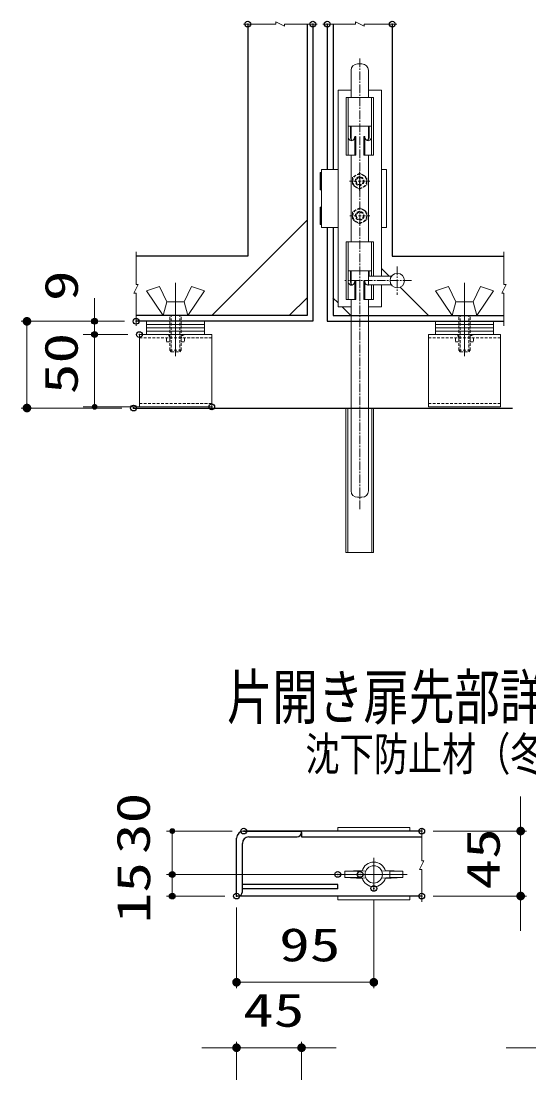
# Model space of a CAD drawing. Units: millimetres, scale not verified, with parts at other scales. Extents: x -5249 to 5251, y -3712 to 3712.
# Drawn here: x 3299 to 4178, y -1376 to 456 of the extents above; entities that cross this region are included whole.
import ezdxf
from ezdxf.enums import TextEntityAlignment as Align

# ---------------------------------------------------------------- set-up
doc = ezdxf.new("R2010")
doc.units = ezdxf.units.MM
doc.header["$LTSCALE"] = 20
doc.header["$PDMODE"] = 32
doc.header["$PDSIZE"] = 10
for name, pattern in [('USER1', [0.375, 0.25, -0.125]), ('USER2', [50.8, 31.75, -6.35, 6.35, -6.35]), ('USER3', [1.125, 0.75, -0.125, 0.125, -0.125])]:
    doc.linetypes.add(name, pattern=pattern)
for name, color, linetype, lineweight in [('0-2_D-STR1', 1, 'Continuous', 25), ('0-4_0', 7, 'Continuous', 25), ('0-5_D-STR-DIM', 7, 'Continuous', 13), ('0-7_D-STR-TXT', 7, 'Continuous', 13), ('0-9_D-BMK', 2, 'Continuous', 13), ('0-A_D-BGD', 7, 'Continuous', 25), ('0-B_D-STR3', 3, 'Continuous', 13)]:
    doc.layers.add(name, color=color, linetype=linetype, lineweight=lineweight)
doc.layers.add('0-6_Defpoints', color=7, linetype='Continuous')
doc.styles.add('ＭＳ ゴシック', font='')
doc.styles.get('ＭＳ ゴシック').set_extended_font_data('MS Gothic')

# ---------------------------------------------------------------- blocks, each defined once
blk = doc.blocks.new('_DotSmall')
at = {"layer": '0-4_0'}
for points in [[(0, 0), (-2.5, 0), (-2.48, 0.313)], [(0, 0), (-2.48, -0.313), (-2.5, 0)], [(0, 0), (-2.48, 0.313), (-2.421, 0.622)], [(0, 0), (-2.421, -0.622), (-2.48, -0.313)], [(0, 0), (-2.421, 0.622), (-2.324, 0.92)], [(0, 0), (-2.324, -0.92), (-2.421, -0.622)], [(0, 0), (-2.324, 0.92), (-2.191, 1.204)], [(0, 0), (-2.191, -1.204), (-2.324, -0.92)], [(0, 0), (-2.191, 1.204), (-2.023, 1.469)], [(0, 0), (-2.023, -1.469), (-2.191, -1.204)], [(0, 0), (-2.023, 1.469), (-1.822, 1.711)], [(0, 0), (-1.822, -1.711), (-2.023, -1.469)], [(0, 0), (-1.822, 1.711), (-1.594, 1.926)], [(0, 0), (-1.594, -1.926), (-1.822, -1.711)], [(0, 0), (-1.594, 1.926), (-1.34, 2.111)], [(0, 0), (-1.34, -2.111), (-1.594, -1.926)], [(0, 0), (-1.34, 2.111), (-1.064, 2.262)], [(0, 0), (-1.064, -2.262), (-1.34, -2.111)], [(0, 0), (-1.064, 2.262), (-0.773, 2.378)], [(0, 0), (-0.773, -2.378), (-1.064, -2.262)], [(0, 0), (-0.773, 2.378), (-0.468, 2.456)], [(0, 0), (-0.468, -2.456), (-0.773, -2.378)], [(0, 0), (-0.468, 2.456), (-0.157, 2.495)], [(0, 0), (-0.157, -2.495), (-0.468, -2.456)], [(0, 0), (-0.157, 2.495), (0.157, 2.495)], [(0, 0), (0.157, -2.495), (-0.157, -2.495)], [(0, 0), (0.157, 2.495), (0.468, 2.456)], [(0, 0), (0.468, 2.456), (0.773, 2.378)], [(0, 0), (0.773, 2.378), (1.064, 2.262)], [(0, 0), (1.064, 2.262), (1.34, 2.111)], [(0, 0), (1.34, 2.111), (1.594, 1.926)], [(0, 0), (1.594, 1.926), (1.822, 1.711)], [(0, 0), (1.822, 1.711), (2.023, 1.469)], [(0, 0), (2.023, 1.469), (2.191, 1.204)], [(0, 0), (2.191, 1.204), (2.324, 0.92)], [(0, 0), (2.324, 0.92), (2.421, 0.622)], [(0, 0), (2.421, 0.622), (2.48, 0.313)], [(0, 0), (2.48, 0.313), (2.5, 0)], [(0, 0), (0.468, -2.456), (0.157, -2.495)], [(0, 0), (0.773, -2.378), (0.468, -2.456)], [(0, 0), (1.064, -2.262), (0.773, -2.378)], [(0, 0), (1.34, -2.111), (1.064, -2.262)], [(0, 0), (1.594, -1.926), (1.34, -2.111)], [(0, 0), (1.822, -1.711), (1.594, -1.926)], [(0, 0), (2.023, -1.469), (1.822, -1.711)], [(0, 0), (2.191, -1.204), (2.023, -1.469)], [(0, 0), (2.324, -0.92), (2.191, -1.204)], [(0, 0), (2.421, -0.622), (2.324, -0.92)], [(0, 0), (2.48, -0.313), (2.421, -0.622)], [(0, 0), (2.5, 0), (2.48, -0.313)]]:
    blk.add_solid(points, dxfattribs=at)

msp = doc.modelspace()

# ---------------------------------------------------------------- linework, layer by layer
at = {"layer": '0-2_D-STR1'}
for p, q in [((3793.67, 451.08), (3793.67, -53.22)), ((3803.67, 451.08), (3803.67, -63.22)), ((3828.67, 451.08), (3828.67, 199.28)), ((3838.67, 451.08), (3838.67, 199.28)), ((3941.17, 451.08), (3941.17, 49.28)), ((3793.67, 111.78), (3628.67, -53.22)), ((3828.67, 99.28), (3828.67, -63.22)), ((3838.67, 99.28), (3838.67, -53.22)), ((3941.17, 49.28), (4134.43, 49.28)), ((3922.42, 28.03), (3935.66, 14.79)), ((3954.71, -4.26), (4003.67, -53.22)), ((3793.88, -22.36), (3763.02, -53.22)), ((3838.45, -22.36), (3847.42, -31.32)), ((3793.67, -53.22), (3497.91, -53.22)), ((3838.67, -53.22), (4134.43, -53.22)), ((3854.32, -38.22), (3869.32, -53.22)), ((3803.67, -63.22), (3497.91, -63.22)), ((3828.67, -63.22), (4134.43, -63.22)), ((3684.23, -945.1), (3784.23, -945.1)), ((3992.19, -945.1), (3684.23, -945.1)), ((3784.23, -947.6), (3784.23, -945.1)), ((3784.23, -947.6), (3784.23, -955.1)), ((3671.73, -1057.6), (3671.73, -957.6)), ((3681.73, -1050.1), (3681.73, -966.35)), ((3692.98, -955.1), (3776.73, -955.1)), ((3784.23, -955.1), (3992.19, -955.1)), ((3846.73, -1037.6), (3681.73, -1037.6)), ((3846.73, -1045.1), (3846.73, -1037.6)), ((3992.19, -1057.6), (3671.73, -1057.6)), ((3846.73, -1045.1), (3681.73, -1045.1))]:
    msp.add_line(p, q, dxfattribs=at)
msp.add_lwpolyline([(3691.17, 451.08), (3691.17, 49.28), (3497.91, 49.28)], dxfattribs=at)
for centre, radius, start, end in [((3684.23, -957.6), 12.5, 90, 180), ((3776.73, -947.6), 7.5, 270, 0), ((3692.98, -966.35), 11.25, 90, 180), ((3674.23, -1050.1), 7.5, 270, 0)]:
    msp.add_arc(centre, radius, start, end, dxfattribs=at)
at = {"layer": '0-5_D-STR-DIM'}
for p, q in [((3426.16, -63.22), (3426.16, -23.22)), ((3477.91, -63.22), (3299.01, -63.22)), ((3309.01, -63.22), (3309.01, -213.22)), ((3477.91, -63.22), (3406.16, -63.22)), ((3426.16, -86.22), (3426.16, -63.22)), ((3483.67, -86.22), (3406.16, -86.22)), ((3483.67, -86.22), (3406.16, -86.22)), ((3426.16, -211.22), (3426.16, -86.22)), ((3426.16, -86.22), (3426.16, -126.22)), ((3473.49, -213.22), (3299.01, -213.22)), ((3608.67, -211.22), (3406.16, -211.22)), ((4163.37, -945.1), (4163.37, -885.1)), ((3664.23, -945.1), (3550.58, -945.1)), ((3560.58, -945.1), (3560.58, -1020.1)), ((4012.19, -945.1), (4173.37, -945.1)), ((4163.37, -1057.6), (4163.37, -945.1)), ((3560.58, -1020.1), (3560.58, -960.1)), ((3865.47, -1020.1), (3550.58, -1020.1)), ((3661.73, -1020.1), (3550.58, -1020.1)), ((3826.73, -1020.1), (3550.58, -1020.1)), ((3560.58, -1020.1), (3560.58, -1057.6)), ((3651.73, -1057.6), (3550.58, -1057.6)), ((3651.73, -1057.6), (3550.58, -1057.6)), ((4012.19, -1057.6), (4173.37, -1057.6)), ((4163.37, -1057.6), (4163.37, -1117.6)), ((3671.73, -1077.6), (3671.73, -1216.75)), ((3909.23, -1064.3), (3909.23, -1216.75)), ((3671.73, -1206.75), (3909.23, -1206.75)), ((3671.73, -1375.51), (3671.73, -1309.95)), ((3784.23, -1375.51), (3784.23, -1309.95)), ((3671.73, -1319.95), (3611.73, -1319.95)), ((3784.23, -1319.95), (3671.73, -1319.95)), ((3784.23, -1319.95), (3844.23, -1319.95)), ((4198.16, -1319.95), (4138.16, -1319.95))]:
    msp.add_line(p, q, dxfattribs=at)
at = {"layer": '0-6_Defpoints'}
for p in [(3691.17, 451.08), (3803.67, 451.08), (3828.67, 451.08), (3941.17, 451.08), (3426.16, -63.22), (3497.91, -63.22), (3426.16, -86.22), (3503.67, -86.22), (3309.01, -213.22), (3493.49, -213.22), (3628.67, -211.22), (3684.23, -945.1), (3992.19, -945.1), (4163.37, -945.1), (3560.58, -1020.1), (3846.73, -1020.1), (3885.47, -1020.1), (3909.23, -1044.3), (3560.58, -1057.6), (3671.73, -1057.6), (3671.73, -1057.6), (3992.19, -1057.6), (3909.23, -1206.75), (3671.73, -1319.95)]:
    msp.add_point(p, dxfattribs=at)
at = {"layer": '0-9_D-BMK'}
for p, q in [((3683.58, 451.08), (3739.92, 451.08)), ((3739.92, 454.83), (3754.92, 447.33)), ((3739.92, 451.08), (3739.92, 454.83)), ((3754.92, 451.08), (3811.4, 451.08)), ((3754.92, 447.33), (3754.92, 451.08)), ((3821.08, 451.08), (3877.42, 451.08)), ((3877.42, 454.83), (3892.42, 447.33)), ((3877.42, 451.08), (3877.42, 454.83)), ((3892.42, 451.08), (3948.9, 451.08)), ((3892.42, 447.33), (3892.42, 451.08)), ((3501.66, 0.53), (3494.16, -14.47)), ((4138.18, 0.53), (4130.68, -14.47)), ((3494.16, -14.47), (3497.91, -14.47)), ((3497.91, -14.47), (3497.91, -70.95)), ((4130.68, -14.47), (4134.43, -14.47)), ((4134.43, -14.47), (4134.43, -70.95)), ((3995.94, -996.35), (3988.44, -1011.35)), ((3988.44, -1011.35), (3992.19, -1011.35)), ((3992.19, -1011.35), (3992.19, -1067.83))]:
    msp.add_line(p, q, dxfattribs=at)
for points in [[(3497.91, 56.86), (3497.91, 0.53), (3501.66, 0.53)], [(4134.43, 56.86), (4134.43, 0.53), (4138.18, 0.53)], [(3992.19, -940.02), (3992.19, -996.35), (3995.94, -996.35)]]:
    msp.add_lwpolyline(points, dxfattribs=at)
at = {"layer": '0-A_D-BGD'}
msp.add_line((3493.49, -213.22), (4149.51, -213.22), dxfattribs=at)
at = {"layer": '0-B_D-STR3', "linetype": 'USER3'}
for p, q in [((3884.92, 391.73), (3884.92, -389.26)), ((3949.92, 31.85), (3949.92, -17.28)), ((3974.48, 7.29), (3859.08, 7.29)), ((3566.17, -55.72), (3566.17, -76.47)), ((3566.17, -61.47), (3566.17, -82.22)), ((3566.17, -67.22), (3566.17, -87.97)), ((3566.17, -72.97), (3566.17, -93.72)), ((4066.17, -55.72), (4066.17, -76.47)), ((4066.17, -61.47), (4066.17, -82.22)), ((4066.17, -67.22), (4066.17, -87.97)), ((4066.17, -72.97), (4066.17, -93.72))]:
    msp.add_line(p, q, dxfattribs=at)
at = {"layer": '0-B_D-STR3'}
for p, q in [((3869.92, 371.04), (3869.92, 324.28)), ((3881.17, 382.29), (3888.67, 382.29)), ((3899.92, 371.04), (3899.92, 324.28)), ((3847.42, 336.78), (3847.42, -38.22)), ((3847.42, 336.78), (3869.92, 336.78)), ((3899.92, 336.78), (3922.42, 336.78)), ((3922.42, 336.78), (3922.42, 14.79)), ((3861.17, 324.28), (3908.67, 324.28)), ((3861.17, 324.28), (3861.17, 224.28)), ((3864.67, 324.28), (3864.67, 224.28)), ((3905.17, 324.28), (3905.17, 224.28)), ((3908.67, 324.28), (3908.67, 224.28)), ((3905.17, 274.28), (3864.67, 274.28)), ((3868.67, 274.28), (3868.67, 256.78)), ((3869.92, 274.28), (3869.92, 251.57)), ((3876.17, 256.78), (3876.17, 224.28)), ((3876.17, 256.78), (3876.17, 224.28)), ((3876.17, 256.61), (3877.9, 256.61)), ((3877.9, 256.61), (3877.9, 224.28)), ((3891.94, 256.61), (3891.94, 224.28)), ((3893.67, 256.61), (3891.94, 256.61)), ((3893.67, 256.78), (3893.67, 224.28)), ((3899.92, 274.28), (3899.92, 251.57)), ((3901.17, 256.78), (3901.17, 274.28)), ((3861.17, 224.28), (3877.9, 224.28)), ((3869.92, 224.28), (3869.92, 74.28)), ((3891.94, 224.28), (3908.67, 224.28)), ((3899.92, 224.28), (3899.92, 74.28)), ((3816.49, 164.28), (3816.49, 194.28)), ((3816.49, 194.28), (3817.74, 194.28)), ((3816.49, 185.53), (3816.49, 173.03)), ((3816.49, 185.53), (3816.49, 173.03)), ((3818.67, 199.28), (3847.42, 199.28)), ((3818.67, 199.28), (3818.67, 99.28)), ((3922.42, 199.28), (3931.17, 199.28)), ((3931.17, 199.28), (3931.17, 99.28)), ((3817.74, 164.28), (3818.67, 165.06)), ((3816.49, 164.28), (3817.74, 164.28)), ((3816.49, 104.28), (3816.49, 134.28)), ((3816.49, 134.28), (3817.74, 134.28)), ((3816.49, 125.53), (3816.49, 113.03)), ((3816.49, 125.53), (3816.49, 113.03)), ((3816.49, 104.28), (3817.74, 104.28)), ((3817.74, 104.28), (3818.67, 105.06)), ((3818.67, 99.28), (3847.42, 99.28)), ((3922.42, 99.28), (3931.17, 99.28)), ((3861.17, 74.28), (3908.67, 74.28)), ((3861.17, 74.28), (3861.17, -25.72)), ((3864.67, 74.28), (3864.67, -25.72)), ((3905.17, 74.28), (3905.17, 14.79)), ((3908.67, 74.28), (3908.67, 14.79)), ((3905.17, 24.28), (3864.67, 24.28)), ((3868.67, 24.28), (3868.67, 6.78)), ((3869.92, 24.28), (3869.92, 1.57)), ((3899.92, 24.28), (3899.92, -0.76)), ((3901.17, 14.79), (3901.17, 24.28)), ((3876.17, 6.78), (3876.17, -25.72)), ((3876.17, 6.78), (3876.17, -25.72)), ((3876.17, 6.61), (3877.9, 6.61)), ((3877.9, 6.61), (3877.9, -25.72)), ((3891.94, 6.61), (3891.94, -25.72)), ((3893.67, 6.61), (3891.94, 6.61)), ((3893.67, 6.78), (3893.67, -25.72)), ((3939.92, 14.79), (3899.92, 14.79)), ((3544.92, -53.22), (3516.17, -10.72)), ((3587.42, -53.22), (3616.17, -10.72)), ((3939.92, -0.21), (3897.2, -0.21)), ((3905.17, -0.21), (3905.17, -25.72)), ((3908.67, -0.21), (3908.67, -25.72)), ((3922.42, -0.21), (3922.42, -38.22)), ((4044.92, -53.22), (4016.17, -10.72)), ((4087.42, -53.22), (4116.17, -10.72)), ((3544.92, -53.22), (3551.17, -29.47)), ((3551.17, -29.47), (3581.17, -29.47)), ((3861.17, -25.72), (3877.9, -25.72)), ((3869.92, -25.72), (3869.92, -356.46)), ((3891.94, -25.72), (3908.67, -25.72)), ((3899.92, -25.72), (3899.92, -356.46)), ((4044.92, -53.22), (4051.17, -29.47)), ((4051.17, -29.47), (4081.17, -29.47)), ((3544.92, -53.22), (3587.42, -53.22)), ((3847.42, -38.22), (3869.92, -38.22)), ((3899.92, -38.22), (3922.42, -38.22)), ((4044.92, -53.22), (4087.42, -53.22)), ((3516.17, -63.22), (3516.17, -68.97)), ((3516.17, -63.22), (3616.17, -63.22)), ((3516.17, -68.97), (3616.17, -68.97)), ((3516.17, -68.97), (3516.17, -74.72)), ((3516.17, -68.97), (3616.17, -68.97)), ((3616.17, -63.22), (3616.17, -68.97)), ((3616.17, -68.97), (3616.17, -74.72)), ((4016.17, -63.22), (4016.17, -68.97)), ((4016.17, -63.22), (4116.17, -63.22)), ((4016.17, -68.97), (4116.17, -68.97)), ((4016.17, -68.97), (4016.17, -74.72)), ((4016.17, -68.97), (4116.17, -68.97)), ((4116.17, -63.22), (4116.17, -68.97)), ((4116.17, -68.97), (4116.17, -74.72)), ((3503.67, -86.22), (3503.67, -211.22)), ((3503.67, -86.22), (3628.67, -86.22)), ((3516.17, -74.72), (3616.17, -74.72)), ((3516.17, -74.72), (3516.17, -80.47)), ((3516.17, -74.72), (3616.17, -74.72)), ((3516.17, -80.47), (3616.17, -80.47)), ((3516.17, -80.47), (3516.17, -86.22)), ((3516.17, -80.47), (3616.17, -80.47)), ((3516.17, -86.22), (3616.17, -86.22)), ((3616.17, -74.72), (3616.17, -80.47)), ((3616.17, -80.47), (3616.17, -86.22)), ((3628.67, -86.22), (3628.67, -211.22)), ((4003.67, -86.22), (4003.67, -211.22)), ((4003.67, -86.22), (4128.67, -86.22)), ((4016.17, -74.72), (4116.17, -74.72)), ((4016.17, -74.72), (4016.17, -80.47)), ((4016.17, -74.72), (4116.17, -74.72)), ((4016.17, -80.47), (4116.17, -80.47)), ((4016.17, -80.47), (4016.17, -86.22)), ((4016.17, -80.47), (4116.17, -80.47)), ((4016.17, -86.22), (4116.17, -86.22)), ((4116.17, -74.72), (4116.17, -80.47)), ((4116.17, -80.47), (4116.17, -86.22)), ((4128.67, -86.22), (4128.67, -211.22)), ((3503.67, -211.22), (3628.67, -211.22)), ((3861.04, -213.22), (3861.04, -463.22)), ((3864.04, -213.22), (3864.04, -463.22)), ((3905.79, -213.22), (3905.79, -463.22)), ((3908.79, -213.22), (3908.79, -463.22)), ((4003.67, -211.22), (4128.67, -211.22)), ((3881.17, -367.71), (3888.67, -367.71)), ((3861.04, -463.22), (3908.79, -463.22)), ((3971.73, -938.85), (3846.73, -938.85)), ((3846.73, -945.1), (3846.73, -938.85)), ((3971.73, -945.1), (3971.73, -938.85)), ((3889.12, -1013.23), (3859.23, -1014.48)), ((3881.73, -1014.48), (3859.23, -1014.48)), ((3859.23, -1025.73), (3859.23, -1014.48)), ((3895.59, -1013.85), (3881.73, -1014.48)), ((3881.73, -1025.73), (3881.73, -1014.48)), ((3922.86, -1013.85), (3936.73, -1014.48)), ((3929.33, -1013.23), (3959.23, -1014.48)), ((3936.73, -1014.48), (3959.23, -1014.48)), ((3936.73, -1025.73), (3936.73, -1014.48)), ((3959.23, -1025.73), (3959.23, -1014.48)), ((3881.73, -1025.73), (3859.23, -1025.73)), ((3889.12, -1026.98), (3859.23, -1025.73)), ((3895.59, -1026.35), (3881.73, -1025.73)), ((3922.86, -1026.35), (3936.73, -1025.73)), ((3929.33, -1026.98), (3959.23, -1025.73)), ((3936.73, -1025.73), (3959.23, -1025.73)), ((3846.73, -1063.85), (3846.73, -1057.6)), ((3971.73, -1063.85), (3971.73, -1057.6)), ((3971.73, -1063.85), (3846.73, -1063.85))]:
    msp.add_line(p, q, dxfattribs=at)
at = {"layer": '0-B_D-STR3', "linetype": 'USER1'}
for p, q in [((3884.73, 193.09), (3872.23, 186.09)), ((3872.23, 186.09), (3872.23, 172.47)), ((3884.73, 195.15), (3884.73, 162.86)), ((3884.73, 193.09), (3897.23, 186.09)), ((3897.23, 172.47), (3897.23, 186.09)), ((3867.36, 179.28), (3902.47, 179.28)), ((3884.73, 165.47), (3872.23, 172.47)), ((3884.73, 165.47), (3897.23, 172.47)), ((3884.92, 133.09), (3872.42, 126.09)), ((3884.92, 135.15), (3884.92, 102.86)), ((3884.92, 133.09), (3897.42, 126.09)), ((3867.55, 119.28), (3902.66, 119.28)), ((3872.42, 126.09), (3872.42, 112.47)), ((3884.92, 105.47), (3872.42, 112.47)), ((3884.92, 105.47), (3897.42, 112.47)), ((3897.42, 112.47), (3897.42, 126.09)), ((3556.17, -113.22), (3556.17, -53.22)), ((3558.67, -115.72), (3558.67, -53.22)), ((3573.67, -115.72), (3573.67, -53.22)), ((3576.17, -113.22), (3576.17, -53.22)), ((4056.17, -113.22), (4056.17, -53.22)), ((4058.67, -115.72), (4058.67, -53.22)), ((4073.67, -115.72), (4073.67, -53.22)), ((4076.17, -113.22), (4076.17, -53.22)), ((3503.67, -91.97), (3628.67, -91.97)), ((3550.42, -92.47), (3550.42, -98.72)), ((3550.42, -98.72), (3556.17, -98.72)), ((3556.17, -91.97), (3556.17, -98.72)), ((3576.17, -91.97), (3576.17, -98.72)), ((3576.17, -98.72), (3581.92, -98.72)), ((3581.92, -92.47), (3581.92, -98.72)), ((4003.67, -91.97), (4128.67, -91.97)), ((4050.42, -92.47), (4050.42, -98.72)), ((4050.42, -98.72), (4056.17, -98.72)), ((4056.17, -91.97), (4056.17, -98.72)), ((4076.17, -91.97), (4076.17, -98.72)), ((4076.17, -98.72), (4081.92, -98.72)), ((4081.92, -92.47), (4081.92, -98.72)), ((3556.17, -113.22), (3576.17, -113.22)), ((3558.67, -115.72), (3556.17, -113.22)), ((3558.67, -115.72), (3573.67, -115.72)), ((3573.67, -115.72), (3576.17, -113.22)), ((4056.17, -113.22), (4076.17, -113.22)), ((4058.67, -115.72), (4056.17, -113.22)), ((4058.67, -115.72), (4073.67, -115.72)), ((4073.67, -115.72), (4076.17, -113.22)), ((3503.67, -205.47), (3628.67, -205.47)), ((4003.67, -205.47), (4128.67, -205.47))]:
    msp.add_line(p, q, dxfattribs=at)
at = {"layer": '0-B_D-STR3', "linetype": 'USER2'}
for p, q in [((3566.17, -123.22), (3566.17, 3.65)), ((4066.17, -123.22), (4066.17, 3.65)), ((3909.23, -1048.85), (3909.23, -991.35)), ((3851.73, -1020.1), (3966.73, -1020.1))]:
    msp.add_line(p, q, dxfattribs=at)
at = {"layer": '0-B_D-STR3'}
for points in [[(3817.74, 164.28), (3817.74, 194.28), (3818.67, 193.5)], [(3817.74, 104.28), (3817.74, 134.28), (3818.67, 133.5)], [(3551.17, -29.47), (3538.67, -3.22), (3516.17, -10.72)], [(3587.42, -53.22), (3581.17, -29.47), (3593.67, -3.22), (3616.17, -10.72)], [(4051.17, -29.47), (4038.67, -3.22), (4016.17, -10.72)], [(4087.42, -53.22), (4081.17, -29.47), (4093.67, -3.22), (4116.17, -10.72)]]:
    msp.add_lwpolyline(points, dxfattribs=at)
at = {"layer": '0-B_D-STR3', "linetype": 'USER1'}
for centre, radius in [((3884.73, 179.28), 12.05), ((3884.73, 179.28), 7.5), ((3884.92, 179.28), 6.25), ((3884.92, 119.28), 12.05), ((3884.92, 119.28), 7.5), ((3885.11, 119.28), 6.25)]:
    msp.add_circle(centre, radius, dxfattribs=at)
at = {"layer": '0-B_D-STR3'}
for centre, radius in [((3949.92, 7.29), 12.5), ((3909.23, -1020.1), 15)]:
    msp.add_circle(centre, radius, dxfattribs=at)
for centre, radius, start, end in [((3881.17, 371.04), 11.25, 90, 180), ((3888.67, 371.04), 11.25, 0, 90), ((3549.92, -92.47), 0.5, 0, 90), ((3582.42, -92.47), 0.5, 90, 180), ((4049.92, -92.47), 0.5, 0, 90), ((4082.42, -92.47), 0.5, 90, 180), ((3881.17, -356.46), 11.25, 180, 270), ((3888.67, -356.46), 11.25, 270, 0), ((3909.23, -1020.1), 21.25, 16.24618, 163.75382), ((3909.23, -1020.1), 21.25, 196.24618, 343.75382)]:
    msp.add_arc(centre, radius, start, end, dxfattribs=at)
at = {"layer": '0-B_D-STR3', "linetype": 'USER1'}
for centre, start, end in [((3550.42, -91.97), 0, 90), ((3581.92, -91.97), 90, 180), ((4050.42, -91.97), 0, 90), ((4081.92, -91.97), 90, 180)]:
    msp.add_arc(centre, 5.75, start, end, dxfattribs=at)
at = {"layer": '0-B_D-STR3'}
for centre, ratio, start_param, end_param in [((3870.42, 256.71), 0.766727, 1.5611542, 4.7220311), ((3873.28, 256.71), 0.615242, 1.5611542, 2.8616542), ((3899.42, 256.71), 0.766727, 1.5611542, 4.7220311), ((3896.55, 256.71), 0.615242, 3.4215311, 4.7220311), ((3870.42, 6.71), 0.766727, 1.5611542, 4.7220311), ((3873.28, 6.71), 0.615242, 1.5611542, 2.8616542), ((3899.42, 6.71), 0.766727, 1.5611542, 3.5369455)]:
    msp.add_ellipse(centre, major_axis=(0, 7.5), ratio=ratio, start_param=start_param, end_param=end_param, dxfattribs=at)

# ---------------------------------------------------------------- block references
at = {"layer": '0-5_D-STR-DIM'}
for p, xscale, yscale, rotation in [((3309.01, -63.22), 3, 3, 90), ((3426.16, -63.22), 2, 2, 270), ((3426.16, -86.22), 2, 2, 90), ((3426.16, -86.22), 2, 2, 90), ((3309.01, -213.22), 3, 3, 270), ((3426.16, -211.22), 2, 2, 270), ((3560.58, -945.1), 2, 2, 90), ((4163.37, -945.1), 3, 3, 270), ((3560.58, -1020.1), 2, 2, 270), ((3560.58, -1020.1), 2, 2, 90), ((3560.58, -1057.6), 2, 2, 270), ((4163.37, -1057.6), 3, 3, 90), ((3671.73, -1206.75), 3, 3, 180), ((3784.23, -1319.95), 3, 3, 180)]:
    msp.add_blockref('_DotSmall', p, dxfattribs=dict(at, xscale=xscale, yscale=yscale, rotation=rotation))
at = {"layer": '0-5_D-STR-DIM', "xscale": 3, "yscale": 3}
for p in [(3909.23, -1206.75), (3671.73, -1319.95)]:
    msp.add_blockref('_DotSmall', p, dxfattribs=at)

# ---------------------------------------------------------------- texts
at = {"layer": '0-5_D-STR-DIM', "style": 'ＭＳ ゴシック', "width": 1.35}
for s, p in [('9', (3414.6, -28.25)), ('50', (3414.26, -189.22)), ('30', (3539.02, -984.89)), ('45', (4144.48, -1046.35)), ('15', (3539.64, -1104.77))]:
    msp.add_text(s, height=57.77, rotation=90, dxfattribs=at).set_placement(p, align=Align.BOTTOM_LEFT)
for s, p in [('95', (3745.48, -1187.85)), ('45', (3682.98, -1301.05))]:
    msp.add_text(s, height=57.77, dxfattribs=at).set_placement(p, align=Align.BOTTOM_LEFT)
at = {"layer": '0-7_D-STR-TXT', "style": 'ＭＳ ゴシック', "width": 0.75}
for s, height, p in [('片開き扉先部詳細図', 76.98, (3655.07, -774.69)), ('沈下防止材（冬季）', 57.77, (3790.95, -857.86))]:
    msp.add_text(s, height=height, dxfattribs=at).set_placement(p, align=Align.BOTTOM_LEFT)

doc.saveas('drawing.dxf')
